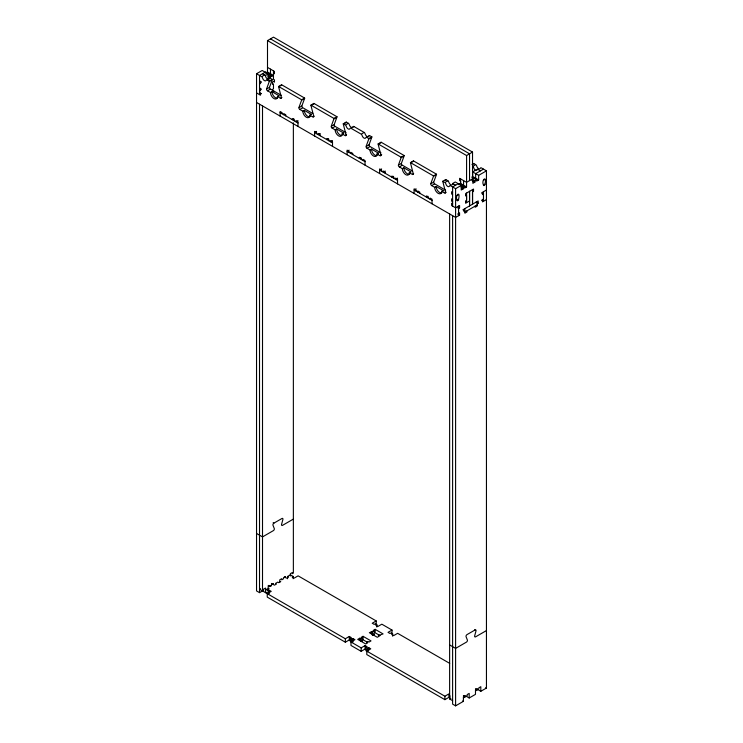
<?xml version="1.0" encoding="UTF-8"?>
<svg xmlns="http://www.w3.org/2000/svg" width="743" height="743" viewBox="0 0 743 743"><rect width="100%" height="100%" fill="white"/><g stroke="black" fill="none" stroke-linecap="round" stroke-linejoin="round"><path stroke-width="1.11" d="M460.586 184.255L460.586 181.19L459.592 180.614L459.592 178.32L466.558 182.341L466.558 186.939L464.57 188.09L464.57 186.939L458.598 183.493M463.576 697.798L463.576 695.494L463.576 697.798L467.208 695.699L467.208 694.547L469.195 693.395L469.195 697.993L466.214 696.275M466.558 202.644L466.558 193.069M469.548 180.614L469.548 153.801L270.48 38.877M472.529 178.896L472.529 152.074L273.47 37.15L267.499 40.596L267.499 72.015L273.47 75.461L271.483 76.613L271.483 75.461L265.511 72.015M261.016 82.129L261.137 81.646M256.539 533.455L262.511 536.91L273.35 530.641A1.412 0.817 -60 0 0 274.288 528.561L272.96 525.171A1.412 0.817 -60 0 1 273.907 523.137L281.959 518.493A1.412 0.817 -60 0 1 282.907 519.422L281.578 524.344A1.412 0.817 -60 0 0 282.516 525.357L293.364 519.097M486.451 630.575L475.604 636.835A1.412 0.817 -60 0 1 474.675 635.822L476.003 630.9A1.412 0.817 -60 0 0 475.046 629.971L474.675 629.758M262.363 76.25L264.61 74.959A1.412 0.808 60 0 1 265.4 75.879L265.827 77.031A2.814 1.625 60 0 0 269.022 78.879L269.44 78.21A1.412 0.808 60 0 1 270.238 78.21L272.337 79.417L269.347 81.145A1.412 0.817 60 0 1 269.31 81.451L266.505 89.076A1.412 0.808 60 0 0 267.499 90.804L270.489 92.522A4.922 2.842 60 0 0 273.972 98.559A4.922 2.842 60 0 0 277.455 96.544L278.95 95.689L271.975 91.668L270.489 92.522M266.876 88.863L269.486 87.349L272.291 79.724A1.412 0.817 60 0 0 272.337 79.417M277.455 96.544L280.436 98.271A1.412 0.817 60 0 0 281.43 97.695L278.634 86.829A1.412 0.817 60 0 1 278.588 86.476L281.578 84.748L304.667 98.085L301.677 99.813A1.412 0.817 60 0 1 301.639 100.11L298.835 107.744A1.412 0.808 60 0 0 299.828 109.472L302.819 111.19A4.922 2.842 60 0 0 306.302 117.227A4.922 2.842 60 0 0 309.785 115.211L311.28 114.348L304.305 110.326L302.819 111.19M299.206 107.531L301.825 106.017L304.621 98.392A1.412 0.817 60 0 0 304.667 98.085M309.785 115.211L312.766 116.939A1.412 0.808 60 0 0 313.769 116.363L310.964 105.497A1.412 0.817 60 0 1 310.918 105.144L313.908 103.416L336.997 116.753L334.016 118.471A1.412 0.817 60 0 1 333.969 118.778L331.164 126.412A1.412 0.808 60 0 0 332.158 128.13L335.149 129.858A4.922 2.842 60 0 0 338.632 135.895A4.922 2.842 60 0 0 342.114 133.879L343.61 133.016L336.644 128.994L335.149 129.858M331.536 126.199L334.155 124.685L336.96 117.06A1.412 0.817 60 0 0 336.997 116.753M368.547 136.34L368.965 135.672A1.412 0.808 60 0 1 369.763 135.672L371.862 136.879L368.881 138.607A1.412 0.817 60 0 1 368.834 138.913L366.039 146.538A1.412 0.817 60 0 0 367.033 148.266L370.014 149.993A4.922 2.842 60 0 0 373.497 156.021A4.922 2.842 60 0 0 376.98 154.015L378.475 153.151L371.509 149.129L370.014 149.993M366.41 146.325L369.02 144.82L371.825 137.186A1.412 0.817 60 0 0 371.862 136.879M376.98 154.015L379.97 155.733A1.412 0.808 60 0 0 380.964 155.157L378.159 144.291A1.412 0.817 60 0 1 378.122 143.938L381.103 142.219L404.201 155.547L401.211 157.275A1.412 0.817 60 0 1 401.174 157.581L398.369 165.206A1.412 0.817 60 0 0 399.363 166.934L402.344 168.652A4.922 2.842 60 0 0 405.827 174.689A4.922 2.842 60 0 0 409.319 172.673L410.805 171.819L403.839 167.797L402.344 168.652M398.74 164.992L401.35 163.479L404.155 155.854A1.412 0.817 60 0 0 404.201 155.547M409.319 172.673L412.3 174.401A1.412 0.817 60 0 0 413.294 173.825L410.489 162.958A1.412 0.817 60 0 1 410.452 162.606L413.433 160.878L436.531 174.215L433.541 175.942A1.412 0.817 60 0 1 433.503 176.24L430.699 183.874A1.412 0.808 60 0 0 431.692 185.601L434.674 187.32A4.922 2.842 60 0 0 438.166 193.356A4.922 2.842 60 0 0 441.648 191.341L443.134 190.477L436.169 186.456L434.674 187.32M431.07 183.66L433.68 182.146L436.485 174.521A1.412 0.817 60 0 0 436.531 174.215M477.452 169.859L477.6 169.636A1.412 0.808 60 0 1 478.39 169.636M466.604 155.501L466.558 182.341L473.681 178.236M265.492 592.645L265.492 588.047L263.505 589.199L263.505 590.351L259.521 592.645L256.539 590.926L256.539 73.743L262.177 70.492L268.149 73.938L268.149 78.535L270.136 77.383L270.136 76.232L268.149 75.089M265.158 72.21L259.521 75.47L259.521 94.621L261.508 93.469M265.511 73.158L267.499 72.015M268.149 73.938L265.52 75.452L262.511 73.743M268.492 74.885L270.48 73.733L270.48 69.136M270.136 76.232L271.483 75.461M261.016 82.269L259.521 83.132L260.514 83.708L260.514 81.405L259.521 80.829M256.539 73.743L261.62 76.678A1.412 0.808 60 0 1 262.418 77.606L262.836 78.758A2.814 1.625 60 0 0 266.031 80.597L266.449 79.928A1.412 0.808 60 0 1 267.248 79.928L269.486 78.637M269.31 81.451L271.548 80.151M274.464 81.015L272.477 82.167L272.477 84.461L273.47 83.885L273.47 88.872L272.477 89.439M261.508 89.067L259.521 90.219L260.514 90.795L260.514 88.491L259.521 87.915M267.499 90.804L270.108 89.29M280.12 85.965L280.873 85.538M280.808 98.057L281.931 97.407M301.639 100.11L303.878 98.819M299.828 109.472L302.447 107.958M311.707 105.06L313.945 103.769A1.412 0.817 60 0 1 313.908 103.416M293.856 118.852L292.361 119.716L292.361 118.564L294.358 119.716L294.358 120.868M298.008 120.672L296.011 121.824L296.011 120.672L298.008 121.824L298.008 126.421M313.147 116.725L314.14 116.149M333.969 118.778L336.207 117.487M316.592 131.4L314.605 132.542L332.52 142.888M320.233 133.508L318.245 134.659L318.245 133.508L320.233 134.659L320.233 135.802M332.158 128.13L334.777 126.626M342.114 133.879L345.105 135.607A1.412 0.817 60 0 0 346.099 135.031L343.294 124.165A1.412 0.817 60 0 1 343.247 123.812L346.238 122.084L348.337 123.301A1.412 0.808 60 0 1 349.136 124.22L349.554 125.372A2.814 1.625 60 0 0 351.736 127.462M344.037 123.728L346.275 122.437A1.412 0.817 60 0 1 346.238 122.084M346.099 124.592L348.337 123.301M351.727 127.842L353.965 126.551L364.135 132.421A1.412 0.808 60 0 1 364.934 133.341L365.352 134.492A2.814 1.625 60 0 0 368.101 136.582M332.511 140.594L330.524 141.746L330.524 140.594L332.511 141.746L332.511 146.343M345.476 135.384L346.591 134.743M361.897 133.712L364.135 132.421M343.247 123.812L345.346 125.019A1.412 0.808 60 0 1 346.145 125.948L346.572 127.099A2.814 1.625 60 0 0 349.758 128.938L350.185 128.27A1.412 0.808 60 0 1 350.984 128.27L361.154 134.139A1.412 0.808 60 0 1 361.952 135.068L362.37 136.22A2.814 1.625 60 0 0 365.565 138.059L365.983 137.399A1.412 0.808 60 0 1 366.782 137.39L369.02 136.099M349.099 150.17L347.111 151.321L365.027 161.668M368.834 138.913L371.082 137.622M367.033 148.266L369.642 146.752M378.911 143.863L381.15 142.572A1.412 0.817 60 0 1 381.103 142.219M360.875 157.544L359.38 158.408L359.38 157.256L361.377 158.408L361.377 159.559M380.342 155.519L381.707 154.73M401.174 157.581L403.412 156.281M381.623 168.94L379.627 170.091L397.542 180.428M385.264 171.048L383.267 172.2L383.267 171.048L385.264 172.2L385.264 173.351M399.363 166.934L401.972 165.42M411.241 162.531L413.479 161.231A1.412 0.817 60 0 1 413.433 160.878M393.391 176.314L391.895 177.178L391.895 176.026L393.883 177.178L393.883 178.329M397.533 178.134L395.545 179.286L395.545 178.134L397.533 179.286L397.533 183.883M412.671 174.187L413.665 173.611M472.529 152.074L466.558 155.528L267.499 40.596M433.503 176.24L435.742 174.949M416.126 188.861L414.13 190.004L432.045 200.35M431.692 185.601L434.302 184.088M441.648 191.341L444.63 193.069A1.412 0.817 60 0 0 445.624 192.493L442.819 181.626A1.412 0.817 60 0 1 442.782 181.273L445.763 179.546L447.871 180.763A1.412 0.808 60 0 1 448.661 181.682L449.088 182.834A2.814 1.625 60 0 0 452.283 184.682L452.701 184.013A1.412 0.808 60 0 1 453.499 184.013M472.158 164.314L473.653 163.451L475.752 164.658A1.412 0.808 60 0 1 476.551 165.587L476.969 166.738A2.814 1.625 60 0 0 480.164 168.587L480.582 167.918A1.412 0.808 60 0 1 481.38 167.909L486.451 170.853L486.451 688.037L480.814 691.296L477.823 689.569M445.066 180.335L445.809 179.899A1.412 0.817 60 0 1 445.763 179.546M472.195 164.667L472.947 164.231M445.624 182.054L447.871 180.763M475 165.095L472.762 166.386A1.412 0.808 60 0 1 473.56 167.314L473.978 168.466A2.814 1.625 60 0 0 476.17 170.546M427.894 196.236L426.398 197.099L426.398 195.948L428.395 197.099L428.395 198.251M472.678 171.912L478.65 175.357L478.65 179.955L472.678 176.509L472.678 171.912L477.526 169.116L480.507 170.844M458.255 183.688L452.608 186.948L452.608 206.099M483.479 169.125L475.669 173.639L475.669 178.236M458.598 184.636L460.586 183.493L466.558 186.939M445.001 192.855L446.125 192.205M442.782 181.273L444.881 182.481A1.412 0.808 60 0 1 445.679 183.41L446.097 184.561A2.814 1.625 60 0 0 449.292 186.4L449.71 185.741A1.412 0.808 60 0 1 450.509 185.731L455.598 188.676L461.236 185.416L461.236 190.013L463.223 188.861L463.223 187.71L461.236 186.567M478.65 175.357L486.451 170.853M461.579 186.363L463.576 185.211L463.576 180.614M463.223 187.71L464.57 186.939M471.851 179.286L474.842 181.013L476.662 179.955L476.662 181.106L478.65 179.955M474.842 181.013L474.842 182.156L472.845 183.307L472.845 178.71M457.094 195.474L458.58 194.61M483.479 180.233L484.975 179.369M457.094 200.257L458.58 199.393C460.855 189.967 454.623 195.13 457.094 200.257A1.059 0.613 -60 0 0 457.837 200.694A1.059 0.613 -60 0 0 458.58 199.393M483.479 185.026L484.975 184.162C487.222 174.735 481 179.908 483.461 185.035A1.059 0.613 -60 0 0 484.213 185.462A1.059 0.613 -60 0 0 484.956 184.171M486.461 190.004L482.467 192.307L482.467 194.61L483.461 194.034L481.473 192.883M469.548 200.926L465.564 203.22L465.564 200.926L466.558 200.35L466.558 195.363L465.564 195.938L465.564 193.644L473.523 189.047L473.523 191.341L472.529 191.917L472.529 204.176L472.529 189.623M452.608 203.805L451.614 203.229L451.614 205.523L455.598 207.826L459.573 205.523L459.573 207.826L458.58 208.402L457.837 207.966M458.58 213.38L459.573 212.804L459.573 215.108L455.598 217.402L256.539 102.478M483.461 199.013L482.467 199.588L482.467 201.892L486.461 199.579M477.164 203.796L478.167 203.229L478.167 200.926L463.901 209.164L463.901 211.458L464.895 210.882L462.898 209.74M464.895 212.034L477.164 204.947M260.514 588.623L259.521 589.199L345.346 638.748L349.331 636.454L351.318 637.605L350.325 638.181L350.325 641.627L351.318 641.051L349.331 639.899L345.346 642.203L267.248 597.112L267.248 593.657L271.232 591.363L269.245 590.211L268.242 590.787L265.492 589.199L267.155 589.394L269.142 588.242M273.47 583.441L271.483 584.592L271.483 585.744L270.136 586.515L268.149 585.373M285.563 576.466L283.575 577.608L283.575 578.76L281.746 579.809L281.746 578.667L279.758 579.809L279.758 582.113M287.56 578.76L287.56 576.466L290.374 574.831L293.132 576.419L293.132 578.723M280.752 581.537L278.764 582.688L277.771 582.113L275.458 583.441L276.452 584.017L274.464 585.168L271.483 583.441M293.132 576.419L292.129 576.995L294.126 578.147L298.101 575.844L376.209 620.934L376.209 624.389M376.209 620.934L372.224 623.238L374.212 624.389L375.206 623.814L376.859 624.761L376.859 627.064M350.325 638.181L351.978 639.129L352.971 638.553L354.959 639.704L350.984 641.998L350.984 645.453L361.154 651.323L365.129 649.02L367.126 650.171L366.123 650.747L366.123 647.302L367.126 646.726L365.129 645.574L361.154 647.877L350.984 641.998M376.859 624.761L375.865 625.337L377.853 626.488L381.837 624.185L392.007 630.064L392.007 633.51M362.055 638.033L360.708 638.813L359.714 638.237L357.727 639.379L365.686 643.977L367.674 642.834L366.68 642.258L368.026 641.478L369.02 642.054L371.008 640.912L363.048 636.314L361.061 637.457L362.055 638.033L362.055 641.478L361.061 640.912L363.048 639.76L367.033 642.054M374.147 631.048L369.336 632.683L377.295 637.28L379.292 636.129L378.298 635.553L383.1 633.928L375.141 629.33L373.153 630.473L374.147 631.048L374.147 634.503L372.327 635.553M392.007 630.064L388.022 632.358L390.01 633.51L391.013 632.934L392.657 633.89L392.657 636.184M366.123 647.302L367.776 648.249L368.769 647.673L370.766 648.825L366.782 651.128L366.782 654.574L444.881 699.665L448.865 697.361L448.865 693.916L444.881 696.219L366.123 650.747M392.657 633.89L391.663 634.457L393.651 635.609L397.635 633.315L449.701 663.369M475.046 629.971L467.003 634.615A1.412 0.817 -60 0 0 466.047 636.649L467.375 640.039A1.412 0.817 -60 0 1 466.446 642.119L455.598 648.388L449.626 644.933M450.852 698.513L449.859 699.089L449.859 695.643M475.669 690.814L478.817 688.993L478.817 687.842L480.814 686.699L480.814 691.296M452.608 215.684L452.608 704.123L455.598 705.85L463.391 701.346L463.391 696.748L465.387 695.606L465.387 696.748L463.391 695.606M469.195 697.993L475.483 694.361L475.483 689.764L477.48 688.622L477.48 689.764L475.483 688.622M471.684 177.085L476.662 179.955M471.851 180.438L474.842 182.156M267.499 67.418L274.464 71.439L274.464 73.733L273.47 73.158M461.236 185.416L455.264 181.97L452.636 183.484L455.626 185.202M268.149 76.232L270.136 77.383M461.236 187.71L463.223 188.861M481.52 200.173L483.479 201.307L483.479 191.731M267.248 79.928L269.347 81.145M278.588 86.476L301.677 99.813M310.918 105.144L334.016 118.471M366.782 137.39L368.881 138.607M378.122 143.938L401.211 157.275M410.452 162.606L433.541 175.942M476.17 202.077L478.167 203.229M452.608 192.307L451.614 191.731L451.614 194.034L452.608 194.61M281.43 95.401L270.489 89.076A1.412 0.808 60 0 1 269.486 87.349M312.766 113.493L302.819 107.744A1.412 0.808 60 0 1 301.825 106.017M346.099 132.728L335.149 126.412A1.412 0.808 60 0 1 334.155 124.685M380.964 152.863L370.014 146.538A1.412 0.817 60 0 1 369.02 144.82M412.3 170.955L402.344 165.206A1.412 0.817 60 0 1 401.35 163.479M445.624 190.189L434.674 183.874A1.412 0.808 60 0 1 433.68 182.146M272.477 90.59L274.464 91.742M452.608 199.393L451.614 198.827L451.614 201.121L452.608 201.697M259.521 92.327L260.514 92.903L260.514 95.197L256.539 92.903M457.92 206.87L459.573 207.826M457.586 213.956L459.573 215.108M280.102 112.62L298.017 122.966M273.164 522.71L273.907 523.137M485.708 687.609L486.451 688.037M287.56 576.466L288.553 577.032L286.557 578.184L284.569 577.032M380.119 635.646L375.141 632.776L375.141 629.33M373.153 633.928L374.147 634.503M462.648 700.918L463.391 701.346M266.152 592.264L267.155 592.84M452.608 700.677L449.626 698.959L449.626 213.956M477.164 201.502L477.164 206.099L475.176 207.251L475.176 206.099M466.883 210.882L466.883 212.034L464.895 213.185L464.895 208.588M460.586 178.896L460.586 183.493M458.58 206.099L458.58 215.684M455.598 188.676L455.598 705.85M444.881 696.219L444.881 699.665M432.036 203.805L432.036 199.208L430.048 198.056L430.048 199.208M419.767 193.273L419.767 192.121L417.77 190.97L417.77 192.121M416.117 191.165L416.117 190.013L414.12 188.861L414.12 193.459M381.614 171.243L381.614 170.091L379.617 168.94L379.617 173.537M372.327 632.107L372.327 634.401M371.324 631.531L371.324 633.825M368.769 647.673L368.769 649.976M367.776 648.249L367.776 651.704M365.129 645.574L365.129 649.02M365.027 165.113L365.027 160.516L363.03 159.364L363.03 160.516M363.048 636.314L363.048 639.76M361.154 647.877L361.154 651.323M360.708 638.813L360.708 641.107M359.714 638.237L359.714 640.531M352.971 638.553L352.971 641.998M352.749 154.572L352.749 153.429L350.761 152.278L350.761 153.429M351.978 639.129L351.978 641.432M349.331 636.454L349.331 639.899M349.099 152.473L349.099 151.321L347.111 150.17L347.111 154.767M345.346 638.748L345.346 642.203M328.861 140.789L328.861 139.638L326.874 138.486L326.874 139.638L328.36 138.774A1.059 0.613 0 0 0 328.694 138.895M316.583 133.694L316.583 132.551L314.595 131.4L314.595 135.997M293.364 122.864L293.364 573.113L292.361 573.68L292.361 572.537L290.374 573.68L290.374 575.983M285.73 115.88L285.73 114.738L283.742 113.586L283.742 114.738M282.08 113.781L282.08 112.63L280.092 111.478L280.092 116.075M274.464 82.167L274.464 79.863L273.47 79.287L273.47 70.864M270.136 586.515L270.136 585.373L268.149 586.515L268.149 589.97M269.245 590.211L269.245 593.666M268.242 590.787L268.242 594.233M262.511 105.924L262.511 590.926M259.521 104.196L259.521 592.645M473.69 163.804A1.412 0.817 60 0 1 473.653 163.451M441.853 192.864A4.922 2.842 60 0 1 438.156 191.239A4.922 2.842 60 0 1 436.169 186.456M443.134 190.477A4.922 2.842 60 0 1 443.079 191.183M409.783 174.066A4.922 2.842 60 0 1 409.226 174.271M408.919 174.299A4.922 2.842 60 0 1 403.839 167.797M410.805 171.819A4.922 2.842 60 0 1 410.795 172.172M377.184 155.528A4.922 2.842 60 0 1 373.497 153.903A4.922 2.842 60 0 1 371.509 149.129M378.475 153.151A4.922 2.842 60 0 1 378.345 154.182M353.965 126.551A1.412 0.808 60 0 0 353.166 126.551L352.749 127.22A2.814 1.625 60 0 1 352.303 127.462M342.031 135.477A4.922 2.842 60 0 1 338.464 133.591A4.922 2.842 60 0 1 336.644 128.994M343.61 133.016A4.922 2.842 60 0 1 343.47 134.046M310.258 116.605A4.922 2.842 60 0 1 306.46 115.286A4.922 2.842 60 0 1 304.305 110.326M311.28 114.348A4.922 2.842 60 0 1 311.261 114.701M281.616 85.101A1.412 0.817 60 0 1 281.578 84.748M277.371 98.141A4.922 2.842 60 0 1 273.805 96.256A4.922 2.842 60 0 1 271.975 91.668M278.95 95.689A4.922 2.842 60 0 1 278.885 96.386M469.548 191.341L469.548 205.904L469.548 191.341"/></g></svg>
